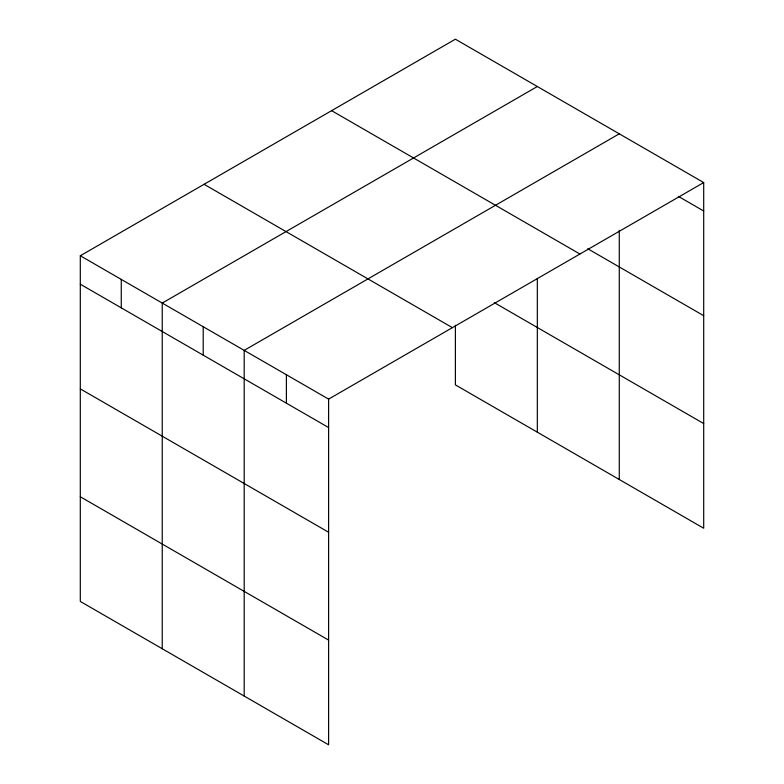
<?xml version="1.0" encoding="UTF-8"?>
<svg xmlns="http://www.w3.org/2000/svg" width="784" height="784" viewBox="0 0 784 784"><rect width="100%" height="100%" fill="white"/><g stroke="black" fill="none" stroke-linecap="round" stroke-linejoin="round"><path stroke-width="1.18" d="M80.301 255.76L328.614 399.115L328.614 744.8L80.301 601.436L80.301 255.76L455.386 39.2L703.699 182.564L703.699 528.24L455.386 384.885L455.386 325.233M537.334 86.514L162.239 303.065L162.239 648.75M619.272 133.819L244.187 350.379L244.187 696.055M328.614 399.115L703.699 182.564M678.376 196.382L703.699 211.004M587.755 248.753L703.699 315.697M331.603 110.662L579.925 254.026M494.253 302.634L703.699 423.556M204.075 184.289L452.397 327.653M80.301 284.2L328.614 427.564M80.301 388.884L328.614 532.248M80.301 496.752L328.614 640.116M619.272 230.427L619.272 479.504M537.334 278.369L537.334 432.19M286.395 374.752L286.395 403.192M203.213 326.722L203.213 355.162M121.265 279.408L121.265 307.857"/></g></svg>
